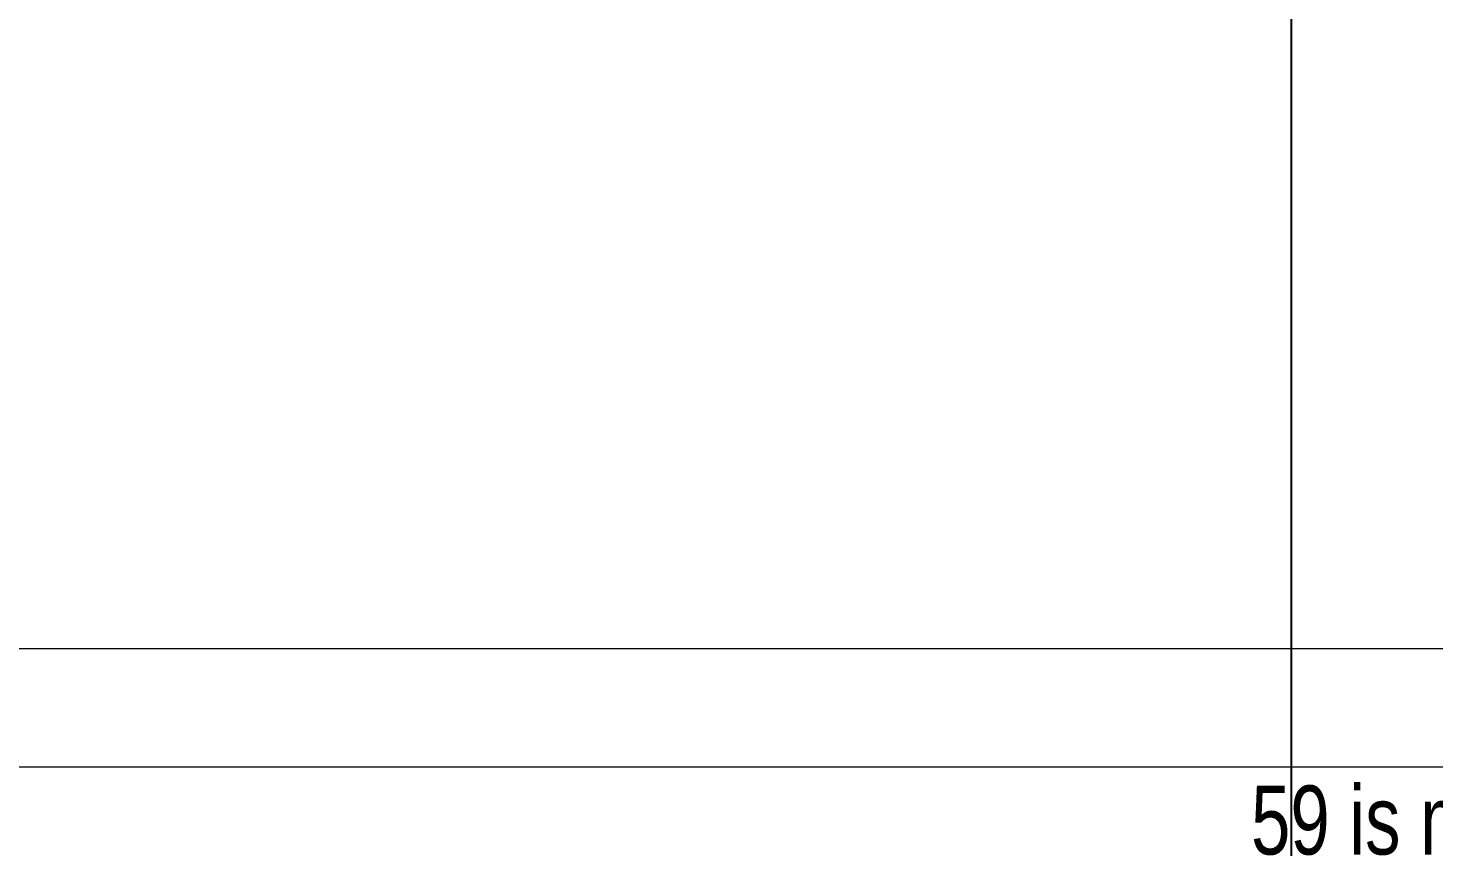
# Model space of a CAD drawing. Header units: metres. Extents: x 75097 to 220695, y -1557923 to -1361206.
# Drawn here: x 128362 to 130144, y -1464154 to -1463116 of the extents above; entities that cross this region are included whole.
import ezdxf

# ---------------------------------------------------------------- set-up
doc = ezdxf.new("R2010")
doc.units = ezdxf.units.M
doc.layers.get('0').update_dxf_attribs({"lineweight": 0})
doc.layers.add('A-100 - Copy$0$axes', color=8, linetype='Continuous')
doc.layers.add('A-100 - Copy$0$Medical Equipment and Furniture', color=8, linetype='Continuous', lineweight=0)
doc.layers.add('A-100 - Copy$0$Walls', color=8, linetype='Continuous', lineweight=0)
doc.styles.add('A-100 - Copy$0$X3G_ENTITY_257CFD', font='swisscl.ttf', dxfattribs={"height": 200})

# ---------------------------------------------------------------- blocks, each defined once
blk = doc.blocks.new('A-100 - Copy')
at = {"layer": 'A-100 - Copy$0$axes'}
blk.add_line((129963.3, -1477297.4, 0), (129963.3, -1387547.7, 0), dxfattribs=at)
at = {"layer": 'A-100 - Copy$0$Walls', "elevation": 0}
for points in [[(119782.1, -1463902.7), (137148.3, -1463902.7)], [(119782.1, -1464052.7), (133096.4, -1464052.7), (133096.4, -1464152.7)]]:
    blk.add_lwpolyline(points, dxfattribs=at)
at = {"layer": 'A-100 - Copy$0$Medical Equipment and Furniture', "insert": (130709.8, -1464076.4, 0), "char_height": 87.473, "width": 3260.537, "attachment_point": 2, "style": 'A-100 - Copy$0$X3G_ENTITY_257CFD'}
blk.add_mtext('59 is mobile, can be used on all patients', dxfattribs=at)

msp = doc.modelspace()

# ---------------------------------------------------------------- block references
msp.add_blockref('A-100 - Copy', (0, 0))

doc.saveas('drawing.dxf')
